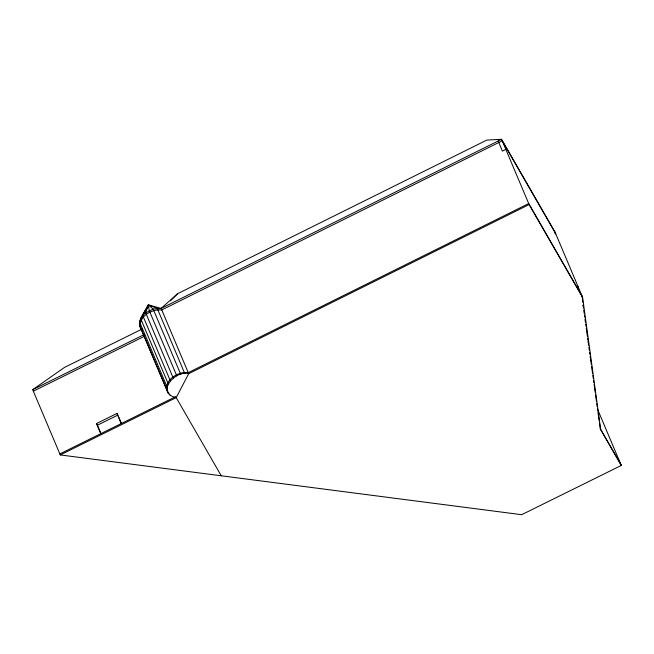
<?xml version="1.0" encoding="UTF-8"?>
<svg xmlns="http://www.w3.org/2000/svg" width="654" height="654" viewBox="0 0 654 654"><rect width="100%" height="100%" fill="white"/><g stroke="black" fill="none" stroke-linecap="round" stroke-linejoin="round"><path stroke-width="0.98" d="M142.351 330.605C134.659 322.422 144.648 312.596 148.196 305.173L148.777 305.124L148.196 305.173M140.079 326.313C139.776 315.563 152.129 308.933 161.775 309.931L502.198 140.823L555.704 233.691M221.24 475.777L176.212 397.624C155.219 393.029 174.978 369.837 188.695 373.679L529.127 204.563L582.632 297.439L600.699 429.694L621.3 465.452L521.671 514.698L60.266 454.931L32.7 389.67L64.517 367.409L141.992 329.109M147.763 307.347L148.286 305.426M148.294 305.066L145.678 312.825L142.752 315.522L140.651 318.563L168.217 383.824M147.215 308.124L148.188 305.353L146.512 309.007M148.172 305.238L139.523 321.727L167.089 386.988M148.237 305.116L142.752 315.522L170.326 380.791M170.498 300.84L177.577 293.711L486.821 140.087L501.561 139.302L555.066 232.17L582.632 297.439M173.253 378.086L145.678 312.825L153.175 309.105L161.129 308.418L177.577 293.711M148.597 304.977L161.129 308.418L501.561 139.302L529.127 204.563M505.836 149.423L502.427 151.115L498.152 140.994M32.7 389.67L144.076 334.619M33.338 391.182L143.806 336.589M96.49 423.571L116.943 413.459L117.883 415.086L97.421 425.198L96.49 423.571L100.757 433.692M59.841 453.917L175.779 396.61M60.266 454.931L176.212 397.624L188.695 373.679L161.129 308.418M148.523 304.977L157.23 308.353L184.804 373.614M148.442 304.993L153.175 309.105L180.749 374.374M141.705 329.085L140.406 327.564L167.972 392.825M168.846 393.332C160.851 382.255 177.741 370.695 188.27 372.666L528.702 203.558L582.207 296.425L582.747 302.205M599.432 422.656L600.274 428.681L620.875 464.438M583.442 306.105L583.016 305.091L583.433 308.108M597.535 409.2L621.3 465.452M600.274 428.681L600.699 429.694M176.809 375.895L149.235 310.634L148.36 305.017M169.5 394.092L169.926 395.106M139.433 324.793L167.007 390.054M118.268 416.009L121.382 423.367M116.943 413.459L121.219 423.579M97.421 425.198L100.92 433.479M583.72 310.119L584.136 313.135M584.414 315.138L584.701 317.149M584.978 319.16L585.395 322.177M585.682 324.188L585.959 326.191M586.237 328.202L587.366 336.246M587.644 338.249L588.625 345.287M588.911 347.299L589.328 350.307M589.606 352.318L589.892 354.329M590.17 356.34L591.29 364.376M591.576 366.387L592.557 373.418M592.835 375.429L593.26 378.445M593.538 380.456L593.816 382.459M594.102 384.47L595.222 392.514M595.5 394.517L596.481 401.556M596.767 403.567L597.184 406.575M597.462 408.587L597.748 410.598M598.026 412.609L599.146 420.645M577.932 286.305L578.111 288.234M555.066 232.17L555.246 234.099"/></g></svg>
